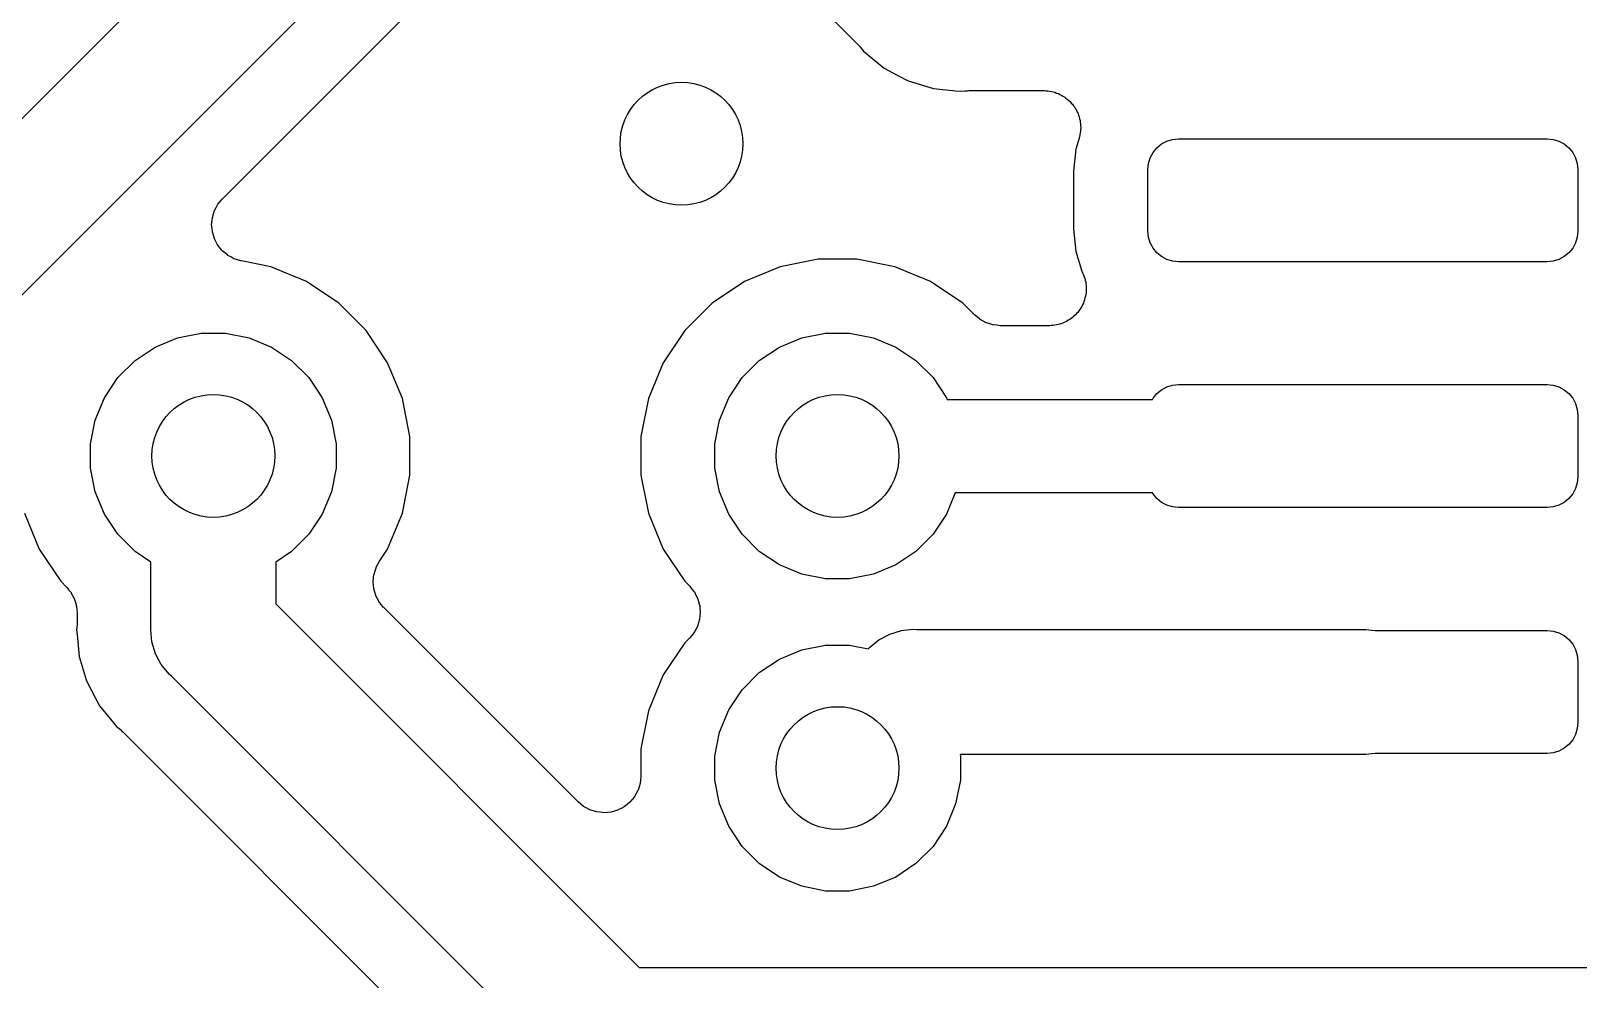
# Model space of a CAD drawing. Extents: x 4.56 to 9.01, y -5.14 to -1.86.
# Drawn here: x 7.5979 to 7.7218, y -2.6919 to -2.616 of the extents above; entities that cross this region are included whole.
import ezdxf

# ---------------------------------------------------------------- set-up
doc = ezdxf.new("R2010")
doc.units = 0
doc.header["$MEASUREMENT"] = 0
doc.layers.add('BLACK', color=7, linetype='CONTINUOUS')

msp = doc.modelspace()

# ---------------------------------------------------------------- linework, layer by layer
at = {"layer": 'BLACK', "linetype": 'CONTINUOUS'}
for p, q in [((7.58764, -2.6325), (7.62, -2.60014)), ((7.62836, -2.60592), (7.59342, -2.64086)), ((7.65527, -2.60819), (7.66415, -2.61707)), ((7.61323, -2.62941), (7.63223, -2.6104)), ((7.66415, -2.61707), (7.66418, -2.6171)), ((7.66418, -2.6171), (7.66426, -2.6172)), ((7.66426, -2.6172), (7.66434, -2.61729)), ((7.66434, -2.61729), (7.66459, -2.61759)), ((7.66459, -2.61759), (7.66504, -2.61795)), ((7.66504, -2.61795), (7.66504, -2.61795)), ((7.66504, -2.61795), (7.66625, -2.61895)), ((7.66625, -2.61895), (7.66728, -2.6195)), ((7.66728, -2.6195), (7.66815, -2.61997)), ((7.66815, -2.61997), (7.6702, -2.62059)), ((7.6702, -2.62059), (7.67195, -2.62076)), ((7.67195, -2.62076), (7.67195, -2.62076)), ((7.67195, -2.62076), (7.67234, -2.6208)), ((7.67234, -2.6208), (7.67273, -2.62076)), ((7.67273, -2.62076), (7.67277, -2.62076)), ((7.67277, -2.62076), (7.6729, -2.62076)), ((7.6729, -2.62076), (7.67302, -2.62075)), ((7.67302, -2.62075), (7.67903, -2.62075)), ((7.67903, -2.62075), (7.67907, -2.62075)), ((7.67907, -2.62075), (7.6792, -2.62076)), ((7.6792, -2.62076), (7.67934, -2.62076)), ((7.67934, -2.62076), (7.67949, -2.6208)), ((7.67949, -2.6208), (7.67964, -2.62081)), ((7.67964, -2.62081), (7.67977, -2.62085)), ((7.67977, -2.62085), (7.6799, -2.62088)), ((7.6799, -2.62088), (7.68005, -2.62094)), ((7.68005, -2.62094), (7.68019, -2.62099)), ((7.68019, -2.62099), (7.68031, -2.62105)), ((7.68031, -2.62105), (7.68044, -2.62111)), ((7.68044, -2.62111), (7.68056, -2.62119)), ((7.68056, -2.62119), (7.6807, -2.62126)), ((7.6807, -2.62126), (7.6808, -2.62135)), ((7.6808, -2.62135), (7.68091, -2.62143)), ((7.68091, -2.62143), (7.68102, -2.62154)), ((7.68102, -2.62154), (7.68114, -2.62163)), ((7.68114, -2.62163), (7.68122, -2.62174)), ((7.68122, -2.62174), (7.68132, -2.62184)), ((7.68132, -2.62184), (7.6814, -2.62197)), ((7.6814, -2.62197), (7.6815, -2.62208)), ((7.6815, -2.62208), (7.68156, -2.6222)), ((7.68156, -2.6222), (7.68164, -2.62232)), ((7.68164, -2.62232), (7.6817, -2.62246)), ((7.6817, -2.62246), (7.68177, -2.62259)), ((7.68177, -2.62259), (7.6818, -2.62272)), ((7.6818, -2.62272), (7.68186, -2.62285)), ((7.68186, -2.62285), (7.68189, -2.623)), ((7.68189, -2.623), (7.68193, -2.62315)), ((7.68193, -2.62315), (7.68194, -2.62328)), ((7.68194, -2.62328), (7.68197, -2.62342)), ((7.68197, -2.62342), (7.68197, -2.62357)), ((7.68197, -2.62357), (7.68198, -2.62372)), ((7.68198, -2.62372), (7.68197, -2.62386)), ((7.68185, -2.62456), (7.68159, -2.62543)), ((7.68188, -2.62442), (7.68185, -2.62456)), ((7.68192, -2.62429), (7.68188, -2.62442)), ((7.68194, -2.62414), (7.68192, -2.62429)), ((7.68197, -2.62399), (7.68194, -2.62414)), ((7.68197, -2.62386), (7.68197, -2.62399)), ((7.68808, -2.62533), (7.68846, -2.62502)), ((7.68846, -2.62502), (7.68888, -2.62479)), ((7.68888, -2.62479), (7.68934, -2.62465)), ((7.68934, -2.62465), (7.68982, -2.62461)), ((7.68982, -2.62461), (7.71935, -2.62461)), ((7.71935, -2.62461), (7.71983, -2.62465)), ((7.71983, -2.62465), (7.72029, -2.62479)), ((7.72029, -2.62479), (7.72072, -2.62502)), ((7.72072, -2.62502), (7.72109, -2.62533)), ((7.68159, -2.62543), (7.68141, -2.62721)), ((7.68741, -2.62659), (7.68755, -2.62613)), ((7.68755, -2.62613), (7.68778, -2.6257)), ((7.68778, -2.6257), (7.68808, -2.62533)), ((7.72109, -2.62533), (7.7214, -2.6257)), ((7.7214, -2.6257), (7.72162, -2.62613)), ((7.72162, -2.62613), (7.72176, -2.62659)), ((7.68141, -2.62721), (7.68141, -2.63184)), ((7.68736, -2.62707), (7.68741, -2.62659)), ((7.68736, -2.63199), (7.68736, -2.62707)), ((7.72176, -2.62659), (7.72181, -2.62707)), ((7.72181, -2.62707), (7.72181, -2.63199)), ((7.61273, -2.6301), (7.61286, -2.62985)), ((7.61286, -2.62985), (7.61287, -2.62985)), ((7.61287, -2.62984), (7.61305, -2.62962)), ((7.61287, -2.62985), (7.61287, -2.62984)), ((7.61305, -2.62962), (7.61323, -2.62941)), ((7.61236, -2.63147), (7.61239, -2.63118)), ((7.61239, -2.63118), (7.61242, -2.63091)), ((7.61242, -2.6309), (7.61251, -2.63062)), ((7.61242, -2.63091), (7.61242, -2.6309)), ((7.61242, -2.6309), (7.61242, -2.6309)), ((7.61251, -2.63062), (7.61259, -2.63036)), ((7.61259, -2.63036), (7.61259, -2.63035)), ((7.61259, -2.63035), (7.6126, -2.63035)), ((7.6126, -2.63035), (7.61273, -2.6301)), ((7.61236, -2.63148), (7.61236, -2.63147)), ((7.61239, -2.63176), (7.61236, -2.63148)), ((7.61236, -2.63148), (7.61236, -2.63148)), ((7.61242, -2.63204), (7.61239, -2.63176)), ((7.61242, -2.63205), (7.61242, -2.63204)), ((7.61242, -2.63206), (7.61242, -2.63205)), ((7.6125, -2.63233), (7.61242, -2.63206)), ((7.61258, -2.6326), (7.6125, -2.63233)), ((7.68141, -2.63184), (7.68159, -2.63363)), ((7.68741, -2.63247), (7.68736, -2.63199)), ((7.68755, -2.63293), (7.68741, -2.63247)), ((7.72176, -2.63247), (7.72162, -2.63293)), ((7.72181, -2.63199), (7.72176, -2.63247)), ((7.61258, -2.63261), (7.61258, -2.6326)), ((7.61258, -2.6326), (7.61258, -2.6326)), ((7.61272, -2.63287), (7.61258, -2.63261)), ((7.61284, -2.63311), (7.61272, -2.63287)), ((7.61285, -2.63311), (7.61284, -2.63311)), ((7.61285, -2.63312), (7.61285, -2.63311)), ((7.61303, -2.63334), (7.61285, -2.63312)), ((7.61321, -2.63356), (7.61303, -2.63334)), ((7.61321, -2.63357), (7.61321, -2.63356)), ((7.61321, -2.63356), (7.61321, -2.63356)), ((7.61343, -2.63375), (7.61321, -2.63357)), ((7.68159, -2.63363), (7.68207, -2.6352)), ((7.68778, -2.63336), (7.68755, -2.63293)), ((7.68808, -2.63373), (7.68778, -2.63336)), ((7.7214, -2.63336), (7.72109, -2.63373)), ((7.72162, -2.63293), (7.7214, -2.63336)), ((7.61365, -2.63393), (7.61343, -2.63375)), ((7.61366, -2.63394), (7.61365, -2.63393)), ((7.61365, -2.63393), (7.61365, -2.63393)), ((7.61391, -2.63407), (7.61366, -2.63394)), ((7.61415, -2.63421), (7.61391, -2.63407)), ((7.61416, -2.63421), (7.61415, -2.63421)), ((7.61443, -2.63429), (7.61416, -2.63421)), ((7.61416, -2.63421), (7.61416, -2.63421)), ((7.6147, -2.63438), (7.61443, -2.63429)), ((7.61471, -2.63438), (7.6147, -2.63438)), ((7.61474, -2.63439), (7.61471, -2.63438)), ((7.61471, -2.63438), (7.61471, -2.63438)), ((7.61471, -2.63438), (7.61471, -2.63438)), ((7.61709, -2.63486), (7.61474, -2.63439)), ((7.61996, -2.63604), (7.61709, -2.63486)), ((7.65791, -2.63486), (7.65504, -2.63604)), ((7.66095, -2.63425), (7.65791, -2.63486)), ((7.66405, -2.63425), (7.66095, -2.63425)), ((7.66709, -2.63486), (7.66405, -2.63425)), ((7.66996, -2.63604), (7.66709, -2.63486)), ((7.68846, -2.63403), (7.68808, -2.63373)), ((7.68888, -2.63426), (7.68846, -2.63403)), ((7.68934, -2.6344), (7.68888, -2.63426)), ((7.68982, -2.63445), (7.68934, -2.6344)), ((7.71935, -2.63445), (7.68982, -2.63445)), ((7.71983, -2.6344), (7.71935, -2.63445)), ((7.72029, -2.63426), (7.71983, -2.6344)), ((7.72072, -2.63403), (7.72029, -2.63426)), ((7.72109, -2.63373), (7.72072, -2.63403)), ((7.62254, -2.63777), (7.61996, -2.63604)), ((7.65504, -2.63604), (7.65246, -2.63777)), ((7.67254, -2.63777), (7.66996, -2.63604)), ((7.68207, -2.6352), (7.68208, -2.63522)), ((7.68208, -2.63522), (7.6821, -2.63526)), ((7.6821, -2.63526), (7.68215, -2.63539)), ((7.68215, -2.63539), (7.68221, -2.63551)), ((7.68221, -2.63551), (7.68226, -2.63565)), ((7.68226, -2.63565), (7.68231, -2.63579)), ((7.68231, -2.63579), (7.68234, -2.63593)), ((7.68234, -2.63593), (7.68238, -2.63606)), ((7.68238, -2.63606), (7.68239, -2.63621)), ((7.68232, -2.63735), (7.68229, -2.6375)), ((7.68237, -2.63721), (7.68232, -2.63735)), ((7.68238, -2.63707), (7.68237, -2.63721)), ((7.68241, -2.63694), (7.68238, -2.63707)), ((7.68239, -2.63621), (7.68242, -2.63636)), ((7.68242, -2.63636), (7.68241, -2.6365)), ((7.68241, -2.6365), (7.68243, -2.63663)), ((7.68243, -2.63663), (7.68241, -2.63679)), ((7.68241, -2.63679), (7.68241, -2.63694)), ((7.62473, -2.63996), (7.62254, -2.63777)), ((7.65246, -2.63777), (7.65027, -2.63996)), ((7.67347, -2.6387), (7.67254, -2.63777)), ((7.68164, -2.6386), (7.68156, -2.63871)), ((7.68174, -2.63851), (7.68164, -2.6386)), ((7.68183, -2.63838), (7.68174, -2.63851)), ((7.68192, -2.63827), (7.68183, -2.63838)), ((7.68199, -2.63814), (7.68192, -2.63827)), ((7.68207, -2.63803), (7.68199, -2.63814)), ((7.68212, -2.63789), (7.68207, -2.63803)), ((7.6822, -2.63776), (7.68212, -2.63789)), ((7.68224, -2.63763), (7.6822, -2.63776)), ((7.68229, -2.6375), (7.68224, -2.63763)), ((7.67368, -2.63887), (7.67347, -2.6387)), ((7.67389, -2.63905), (7.67368, -2.63887)), ((7.67391, -2.63906), (7.67389, -2.63905)), ((7.67392, -2.63907), (7.67391, -2.63906)), ((7.67416, -2.6392), (7.67392, -2.63907)), ((7.6744, -2.63933), (7.67416, -2.6392)), ((7.67441, -2.63933), (7.6744, -2.63933)), ((7.67443, -2.63934), (7.67441, -2.63933)), ((7.67469, -2.63942), (7.67443, -2.63934)), ((7.67495, -2.6395), (7.67469, -2.63942)), ((7.67496, -2.6395), (7.67495, -2.6395)), ((7.67498, -2.63951), (7.67496, -2.6395)), ((7.67525, -2.63954), (7.67498, -2.63951)), ((7.67552, -2.63957), (7.67525, -2.63954)), ((7.67555, -2.63957), (7.67552, -2.63957)), ((7.67556, -2.63957), (7.67555, -2.63957)), ((7.67555, -2.63957), (7.67555, -2.63957)), ((7.67555, -2.63957), (7.67555, -2.63957)), ((7.67947, -2.63957), (7.67556, -2.63957)), ((7.67961, -2.63955), (7.67947, -2.63957)), ((7.67975, -2.63955), (7.67961, -2.63955)), ((7.6799, -2.63953), (7.67975, -2.63955)), ((7.68005, -2.63951), (7.6799, -2.63953)), ((7.68018, -2.63947), (7.68005, -2.63951)), ((7.68031, -2.63944), (7.68018, -2.63947)), ((7.68046, -2.63939), (7.68031, -2.63944)), ((7.6806, -2.63934), (7.68046, -2.63939)), ((7.68072, -2.63928), (7.6806, -2.63934)), ((7.68085, -2.63923), (7.68072, -2.63928)), ((7.68098, -2.63914), (7.68085, -2.63923)), ((7.68111, -2.63907), (7.68098, -2.63914)), ((7.68121, -2.63899), (7.68111, -2.63907)), ((7.68133, -2.63891), (7.68121, -2.63899)), ((7.68144, -2.6388), (7.68133, -2.63891)), ((7.68156, -2.63871), (7.68144, -2.6388)), ((7.60784, -2.64128), (7.60963, -2.64054)), ((7.60963, -2.64054), (7.61153, -2.64016)), ((7.61153, -2.64016), (7.61347, -2.64016)), ((7.61347, -2.64016), (7.61537, -2.64054)), ((7.61537, -2.64054), (7.61716, -2.64128)), ((7.62646, -2.64254), (7.62473, -2.63996)), ((7.65027, -2.63996), (7.64854, -2.64254)), ((7.65784, -2.64128), (7.65963, -2.64054)), ((7.65963, -2.64054), (7.66153, -2.64016)), ((7.66153, -2.64016), (7.66347, -2.64016)), ((7.66347, -2.64016), (7.66537, -2.64054)), ((7.66537, -2.64054), (7.66716, -2.64128)), ((7.60485, -2.64373), (7.60623, -2.64235)), ((7.60623, -2.64235), (7.60784, -2.64128)), ((7.61716, -2.64128), (7.61877, -2.64235)), ((7.61877, -2.64235), (7.62015, -2.64373)), ((7.65485, -2.64373), (7.65623, -2.64235)), ((7.65623, -2.64235), (7.65784, -2.64128)), ((7.66716, -2.64128), (7.66877, -2.64235)), ((7.66877, -2.64235), (7.67015, -2.64373)), ((7.62764, -2.64541), (7.62646, -2.64254)), ((7.64854, -2.64254), (7.64736, -2.64541)), ((7.60378, -2.64534), (7.60485, -2.64373)), ((7.62015, -2.64373), (7.62122, -2.64534)), ((7.65378, -2.64534), (7.65485, -2.64373)), ((7.67015, -2.64373), (7.67122, -2.64534)), ((7.68808, -2.64501), (7.68846, -2.64471)), ((7.68846, -2.64471), (7.68888, -2.64448)), ((7.68888, -2.64448), (7.68934, -2.64434)), ((7.68934, -2.64434), (7.68982, -2.64429)), ((7.68982, -2.64429), (7.71935, -2.64429)), ((7.71935, -2.64429), (7.71983, -2.64434)), ((7.71983, -2.64434), (7.72029, -2.64448)), ((7.72029, -2.64448), (7.72072, -2.64471)), ((7.72072, -2.64471), (7.72109, -2.64501)), ((7.60304, -2.64713), (7.60378, -2.64534)), ((7.62122, -2.64534), (7.62196, -2.64713)), ((7.62825, -2.64845), (7.62764, -2.64541)), ((7.64736, -2.64541), (7.64675, -2.64845)), ((7.65304, -2.64713), (7.65378, -2.64534)), ((7.67122, -2.64534), (7.67128, -2.64547)), ((7.67128, -2.64547), (7.68773, -2.64547)), ((7.68773, -2.64547), (7.68778, -2.64538)), ((7.68778, -2.64538), (7.68808, -2.64501)), ((7.72109, -2.64501), (7.7214, -2.64538)), ((7.7214, -2.64538), (7.72162, -2.64581)), ((7.72162, -2.64581), (7.72176, -2.64627)), ((7.60266, -2.64903), (7.60304, -2.64713)), ((7.62196, -2.64713), (7.62234, -2.64903)), ((7.65266, -2.64903), (7.65304, -2.64713)), ((7.72176, -2.64627), (7.72181, -2.64675)), ((7.72181, -2.64675), (7.72181, -2.65167)), ((7.62825, -2.65155), (7.62825, -2.64845)), ((7.64675, -2.64845), (7.64675, -2.65155)), ((7.60266, -2.65097), (7.60266, -2.64903)), ((7.62234, -2.64903), (7.62234, -2.65097)), ((7.65266, -2.65097), (7.65266, -2.64903)), ((7.60304, -2.65287), (7.60266, -2.65097)), ((7.62234, -2.65097), (7.62196, -2.65287)), ((7.65304, -2.65287), (7.65266, -2.65097)), ((7.62764, -2.65459), (7.62825, -2.65155)), ((7.64675, -2.65155), (7.64736, -2.65459)), ((7.72176, -2.65215), (7.72162, -2.65261)), ((7.72181, -2.65167), (7.72176, -2.65215)), ((7.60378, -2.65466), (7.60304, -2.65287)), ((7.62196, -2.65287), (7.62122, -2.65466)), ((7.65378, -2.65466), (7.65304, -2.65287)), ((7.67193, -2.65295), (7.67122, -2.65466)), ((7.68773, -2.65295), (7.67193, -2.65295)), ((7.68778, -2.65304), (7.68773, -2.65295)), ((7.68808, -2.65341), (7.68778, -2.65304)), ((7.68846, -2.65372), (7.68808, -2.65341)), ((7.72109, -2.65341), (7.72072, -2.65372)), ((7.7214, -2.65304), (7.72109, -2.65341)), ((7.72162, -2.65261), (7.7214, -2.65304)), ((7.59736, -2.65459), (7.59854, -2.65746)), ((7.60485, -2.65627), (7.60378, -2.65466)), ((7.62122, -2.65466), (7.62015, -2.65627)), ((7.62646, -2.65746), (7.62764, -2.65459)), ((7.64736, -2.65459), (7.64854, -2.65746)), ((7.65485, -2.65627), (7.65378, -2.65466)), ((7.67122, -2.65466), (7.67015, -2.65627)), ((7.68888, -2.65395), (7.68846, -2.65372)), ((7.68934, -2.65409), (7.68888, -2.65395)), ((7.68982, -2.65413), (7.68934, -2.65409)), ((7.71935, -2.65413), (7.68982, -2.65413)), ((7.71983, -2.65409), (7.71935, -2.65413)), ((7.72029, -2.65395), (7.71983, -2.65409)), ((7.72072, -2.65372), (7.72029, -2.65395)), ((7.60623, -2.65765), (7.60485, -2.65627)), ((7.62015, -2.65627), (7.61877, -2.65765)), ((7.65623, -2.65765), (7.65485, -2.65627)), ((7.67015, -2.65627), (7.66877, -2.65765)), ((7.59854, -2.65746), (7.60027, -2.66004)), ((7.6075, -2.6585), (7.60623, -2.65765)), ((7.6075, -2.66367), (7.6075, -2.6585)), ((7.61877, -2.65765), (7.6175, -2.6585)), ((7.6175, -2.6585), (7.6175, -2.66185)), ((7.62567, -2.65868), (7.6258, -2.65844)), ((7.6258, -2.65844), (7.62646, -2.65746)), ((7.64854, -2.65746), (7.65027, -2.66004)), ((7.65784, -2.65872), (7.65623, -2.65765)), ((7.66877, -2.65765), (7.66716, -2.65872)), ((7.62533, -2.65977), (7.62536, -2.6595)), ((7.62536, -2.6595), (7.62537, -2.65949)), ((7.62537, -2.65947), (7.62545, -2.65921)), ((7.62537, -2.65949), (7.62537, -2.65947)), ((7.62545, -2.65921), (7.62553, -2.65895)), ((7.62553, -2.65895), (7.62554, -2.65894)), ((7.62554, -2.65892), (7.62567, -2.65868)), ((7.62554, -2.65894), (7.62554, -2.65892)), ((7.65963, -2.65946), (7.65784, -2.65872)), ((7.66153, -2.65984), (7.65963, -2.65946)), ((7.66537, -2.65946), (7.66347, -2.65984)), ((7.66716, -2.65872), (7.66537, -2.65946)), ((7.60027, -2.66004), (7.60073, -2.6605)), ((7.60073, -2.6605), (7.60074, -2.66051)), ((7.60074, -2.66051), (7.60074, -2.66051)), ((7.60074, -2.66051), (7.60074, -2.66051)), ((7.60074, -2.66051), (7.60076, -2.66053)), ((7.60076, -2.66053), (7.60093, -2.66074)), ((7.60093, -2.66074), (7.6011, -2.66095)), ((7.6011, -2.66095), (7.60111, -2.66097)), ((7.60111, -2.66097), (7.60112, -2.66098)), ((7.60112, -2.66098), (7.60124, -2.66122)), ((7.6253, -2.66005), (7.62533, -2.65977)), ((7.62531, -2.66006), (7.6253, -2.66005)), ((7.6253, -2.66007), (7.62531, -2.66006)), ((7.62533, -2.66034), (7.6253, -2.66007)), ((7.62535, -2.66062), (7.62533, -2.66034)), ((7.62536, -2.66063), (7.62535, -2.66062)), ((7.62536, -2.66064), (7.62536, -2.66063)), ((7.62544, -2.66091), (7.62536, -2.66064)), ((7.62552, -2.66117), (7.62544, -2.66091)), ((7.65027, -2.66004), (7.65064, -2.66041)), ((7.65064, -2.66041), (7.65066, -2.66043)), ((7.65066, -2.66043), (7.65066, -2.66043)), ((7.65066, -2.66043), (7.65066, -2.66043)), ((7.65066, -2.66043), (7.65067, -2.66044)), ((7.65067, -2.66044), (7.65084, -2.66066)), ((7.65084, -2.66066), (7.65102, -2.66087)), ((7.65102, -2.66087), (7.65102, -2.66088)), ((7.65102, -2.66088), (7.65103, -2.66089)), ((7.65103, -2.66089), (7.65116, -2.66114)), ((7.66347, -2.65984), (7.66153, -2.65984)), ((7.60124, -2.66122), (7.60137, -2.66146)), ((7.60137, -2.66146), (7.60138, -2.66148)), ((7.60138, -2.66148), (7.60138, -2.66149)), ((7.60138, -2.66149), (7.60146, -2.66175)), ((7.60146, -2.66175), (7.60154, -2.66202)), ((7.60154, -2.66202), (7.60154, -2.66203)), ((7.60154, -2.66203), (7.60154, -2.66205)), ((7.60154, -2.66205), (7.60157, -2.66232)), ((7.6175, -2.66185), (7.64662, -2.69096)), ((7.62552, -2.66119), (7.62552, -2.66117)), ((7.62552, -2.6612), (7.62552, -2.66119)), ((7.62565, -2.66144), (7.62552, -2.6612)), ((7.62578, -2.66169), (7.62565, -2.66144)), ((7.62579, -2.6617), (7.62578, -2.66169)), ((7.62579, -2.66171), (7.62579, -2.6617)), ((7.62597, -2.66192), (7.62579, -2.66171)), ((7.62614, -2.66214), (7.62597, -2.66192)), ((7.62616, -2.66215), (7.62614, -2.66214)), ((7.62617, -2.66217), (7.62616, -2.66215)), ((7.62616, -2.66215), (7.62616, -2.66215)), ((7.62616, -2.66215), (7.62616, -2.66215)), ((7.64171, -2.67771), (7.62617, -2.66217)), ((7.65116, -2.66114), (7.65129, -2.66138)), ((7.65129, -2.66138), (7.65129, -2.66139)), ((7.65129, -2.66139), (7.65129, -2.6614)), ((7.65129, -2.6614), (7.65137, -2.66167)), ((7.65137, -2.66167), (7.65145, -2.66194)), ((7.65145, -2.66194), (7.65145, -2.66195)), ((7.65145, -2.66195), (7.65146, -2.66196)), ((7.65146, -2.66196), (7.65148, -2.66223)), ((7.65148, -2.66223), (7.65151, -2.66251)), ((7.60157, -2.66232), (7.60159, -2.66259)), ((7.60159, -2.66328), (7.60158, -2.6634)), ((7.60158, -2.6634), (7.60158, -2.66353)), ((7.60159, -2.66259), (7.60159, -2.66324)), ((7.60159, -2.66324), (7.60159, -2.66328)), ((7.65136, -2.66337), (7.65128, -2.66363)), ((7.65144, -2.6631), (7.65136, -2.66337)), ((7.65145, -2.66308), (7.65144, -2.66309)), ((7.65144, -2.66309), (7.65144, -2.6631)), ((7.65148, -2.66281), (7.65145, -2.66308)), ((7.65151, -2.66253), (7.65148, -2.66281)), ((7.65151, -2.66251), (7.6515, -2.66252)), ((7.6515, -2.66252), (7.65151, -2.66253)), ((7.60158, -2.66353), (7.60154, -2.66392)), ((7.60154, -2.66392), (7.60158, -2.66431)), ((7.60158, -2.66431), (7.60158, -2.66431)), ((7.60158, -2.66431), (7.60175, -2.66606)), ((7.60748, -2.66392), (7.6075, -2.66367)), ((7.60757, -2.6649), (7.60748, -2.66392)), ((7.65064, -2.66459), (7.65027, -2.66496)), ((7.65082, -2.66437), (7.65064, -2.66459)), ((7.651, -2.66416), (7.65082, -2.66437)), ((7.65101, -2.66414), (7.651, -2.66415)), ((7.651, -2.66415), (7.651, -2.66416)), ((7.65114, -2.6639), (7.65101, -2.66414)), ((7.65127, -2.66365), (7.65114, -2.6639)), ((7.65128, -2.66363), (7.65127, -2.66364)), ((7.65127, -2.66364), (7.65127, -2.66365)), ((7.66581, -2.66472), (7.66668, -2.66426)), ((7.66668, -2.66426), (7.66762, -2.66397)), ((7.66762, -2.66397), (7.66782, -2.66395)), ((7.66782, -2.66395), (7.6686, -2.66387)), ((7.6686, -2.66387), (7.66885, -2.6639)), ((7.66885, -2.6639), (7.70483, -2.6639)), ((7.70483, -2.6639), (7.70557, -2.66397)), ((7.70557, -2.66397), (7.70559, -2.66398)), ((7.70559, -2.66398), (7.71935, -2.66398)), ((7.71935, -2.66398), (7.71983, -2.66402)), ((7.71983, -2.66402), (7.72029, -2.66416)), ((7.72029, -2.66416), (7.72072, -2.66439)), ((7.72072, -2.66439), (7.72109, -2.6647)), ((7.72109, -2.6647), (7.7214, -2.66507)), ((7.60786, -2.66584), (7.60757, -2.6649)), ((7.60829, -2.66665), (7.60786, -2.66584)), ((7.65027, -2.66496), (7.64854, -2.66754)), ((7.65784, -2.66628), (7.65963, -2.66554)), ((7.65963, -2.66554), (7.66153, -2.66516)), ((7.66153, -2.66516), (7.66347, -2.66516)), ((7.66347, -2.66516), (7.66496, -2.66545)), ((7.66496, -2.66545), (7.66505, -2.66534)), ((7.66505, -2.66534), (7.66581, -2.66472)), ((7.7214, -2.66507), (7.72162, -2.6655)), ((7.72162, -2.6655), (7.72176, -2.66596)), ((7.60175, -2.66606), (7.60232, -2.66794)), ((7.60832, -2.66671), (7.60829, -2.66665)), ((7.60895, -2.66747), (7.60832, -2.66671)), ((7.65623, -2.66735), (7.65784, -2.66628)), ((7.72176, -2.66596), (7.72181, -2.66644)), ((7.72181, -2.66644), (7.72181, -2.67136)), ((7.60232, -2.66794), (7.60238, -2.66811)), ((7.60238, -2.66811), (7.60339, -2.67001)), ((7.60914, -2.66763), (7.60895, -2.66747)), ((7.64084, -2.69933), (7.60914, -2.66763)), ((7.64854, -2.66754), (7.64736, -2.67041)), ((7.65485, -2.66873), (7.65623, -2.66735)), ((7.65378, -2.67034), (7.65485, -2.66873)), ((7.60339, -2.67001), (7.60427, -2.67108)), ((7.64736, -2.67041), (7.64675, -2.67345)), ((7.65304, -2.67213), (7.65378, -2.67034)), ((7.60427, -2.67108), (7.60427, -2.67108)), ((7.60427, -2.67108), (7.60475, -2.67167)), ((7.60475, -2.67167), (7.60506, -2.67192)), ((7.60506, -2.67192), (7.60509, -2.67194)), ((7.60509, -2.67194), (7.60517, -2.67203)), ((7.60517, -2.67203), (7.60527, -2.67211)), ((7.60527, -2.67211), (7.63635, -2.70319)), ((7.65266, -2.67403), (7.65304, -2.67213)), ((7.72176, -2.67184), (7.72162, -2.6723)), ((7.72181, -2.67136), (7.72176, -2.67184)), ((7.72109, -2.6731), (7.72072, -2.6734)), ((7.7214, -2.67273), (7.72109, -2.6731)), ((7.72162, -2.6723), (7.7214, -2.67273)), ((7.64675, -2.67345), (7.64675, -2.67562)), ((7.65266, -2.67597), (7.65266, -2.67403)), ((7.70483, -2.6739), (7.67232, -2.6739)), ((7.67232, -2.6739), (7.67234, -2.67403)), ((7.67234, -2.67403), (7.67234, -2.67597)), ((7.70557, -2.67383), (7.70483, -2.6739)), ((7.70559, -2.67382), (7.70557, -2.67383)), ((7.71935, -2.67382), (7.70559, -2.67382)), ((7.71983, -2.67377), (7.71935, -2.67382)), ((7.72029, -2.67363), (7.71983, -2.67377)), ((7.72072, -2.6734), (7.72029, -2.67363)), ((7.64675, -2.67566), (7.64672, -2.67594)), ((7.64675, -2.67562), (7.64675, -2.67565)), ((7.64675, -2.67565), (7.64675, -2.67565)), ((7.64675, -2.67565), (7.64675, -2.67565)), ((7.64675, -2.67565), (7.64675, -2.67566)), ((7.64638, -2.67703), (7.64624, -2.67728)), ((7.64651, -2.67678), (7.64638, -2.67703)), ((7.64652, -2.67677), (7.64651, -2.67678)), ((7.64651, -2.67678), (7.64651, -2.67678)), ((7.6466, -2.6765), (7.64652, -2.67677)), ((7.64669, -2.67623), (7.6466, -2.6765)), ((7.64672, -2.67594), (7.64669, -2.67622)), ((7.64669, -2.67622), (7.64669, -2.67623)), ((7.64669, -2.67623), (7.64669, -2.67623)), ((7.65304, -2.67787), (7.65266, -2.67597)), ((7.67234, -2.67597), (7.67196, -2.67787)), ((7.64193, -2.67789), (7.64171, -2.67771)), ((7.64215, -2.67807), (7.64193, -2.67789)), ((7.64216, -2.67807), (7.64215, -2.67807)), ((7.64215, -2.67807), (7.64215, -2.67807)), ((7.64241, -2.67821), (7.64216, -2.67807)), ((7.64265, -2.67834), (7.64241, -2.67821)), ((7.64266, -2.67834), (7.64265, -2.67834)), ((7.64266, -2.67835), (7.64266, -2.67834)), ((7.64517, -2.67822), (7.64491, -2.67835)), ((7.64542, -2.67809), (7.64517, -2.67822)), ((7.64565, -2.6779), (7.64542, -2.67809)), ((7.64542, -2.67809), (7.64542, -2.67809)), ((7.64542, -2.67809), (7.64542, -2.67809)), ((7.64587, -2.67773), (7.64565, -2.6779)), ((7.64605, -2.67751), (7.64587, -2.67772)), ((7.64587, -2.67772), (7.64587, -2.67773)), ((7.64587, -2.67773), (7.64587, -2.67773)), ((7.64624, -2.67729), (7.64605, -2.67751)), ((7.64624, -2.67728), (7.64624, -2.67728)), ((7.64624, -2.67728), (7.64624, -2.67729)), ((7.65378, -2.67966), (7.65304, -2.67787)), ((7.67196, -2.67787), (7.67122, -2.67966)), ((7.64293, -2.67843), (7.64266, -2.67835)), ((7.64321, -2.67851), (7.64293, -2.67843)), ((7.64322, -2.67851), (7.64321, -2.67851)), ((7.64321, -2.67851), (7.64321, -2.67851)), ((7.6435, -2.67854), (7.64322, -2.67851)), ((7.64378, -2.67857), (7.6435, -2.67854)), ((7.64379, -2.67857), (7.64378, -2.67857)), ((7.64378, -2.67857), (7.64378, -2.67857)), ((7.64407, -2.67855), (7.64379, -2.67857)), ((7.64435, -2.67852), (7.64407, -2.67855)), ((7.64436, -2.67852), (7.64435, -2.67852)), ((7.64463, -2.67844), (7.64436, -2.67852)), ((7.64436, -2.67852), (7.64436, -2.67852)), ((7.64491, -2.67836), (7.64463, -2.67844)), ((7.64491, -2.67835), (7.64491, -2.67836)), ((7.64491, -2.67836), (7.64491, -2.67836)), ((7.65485, -2.68127), (7.65378, -2.67966)), ((7.67122, -2.67966), (7.67015, -2.68127)), ((7.65623, -2.68265), (7.65485, -2.68127)), ((7.67015, -2.68127), (7.66877, -2.68265)), ((7.65784, -2.68372), (7.65623, -2.68265)), ((7.66877, -2.68265), (7.66716, -2.68372)), ((7.65963, -2.68446), (7.65784, -2.68372)), ((7.66153, -2.68484), (7.65963, -2.68446)), ((7.66537, -2.68446), (7.66347, -2.68484)), ((7.66716, -2.68372), (7.66537, -2.68446)), ((7.66347, -2.68484), (7.66153, -2.68484)), ((7.64662, -2.69096), (7.72673, -2.69096))]:
    msp.add_line(p, q, dxfattribs=at)
at = {"layer": 'BLACK'}
for centre in [(7.65, -2.625), (7.6125, -2.65), (7.6625, -2.65), (7.6625, -2.675)]:
    msp.add_circle(centre, 0.00492, dxfattribs=at)

doc.saveas('drawing.dxf')
